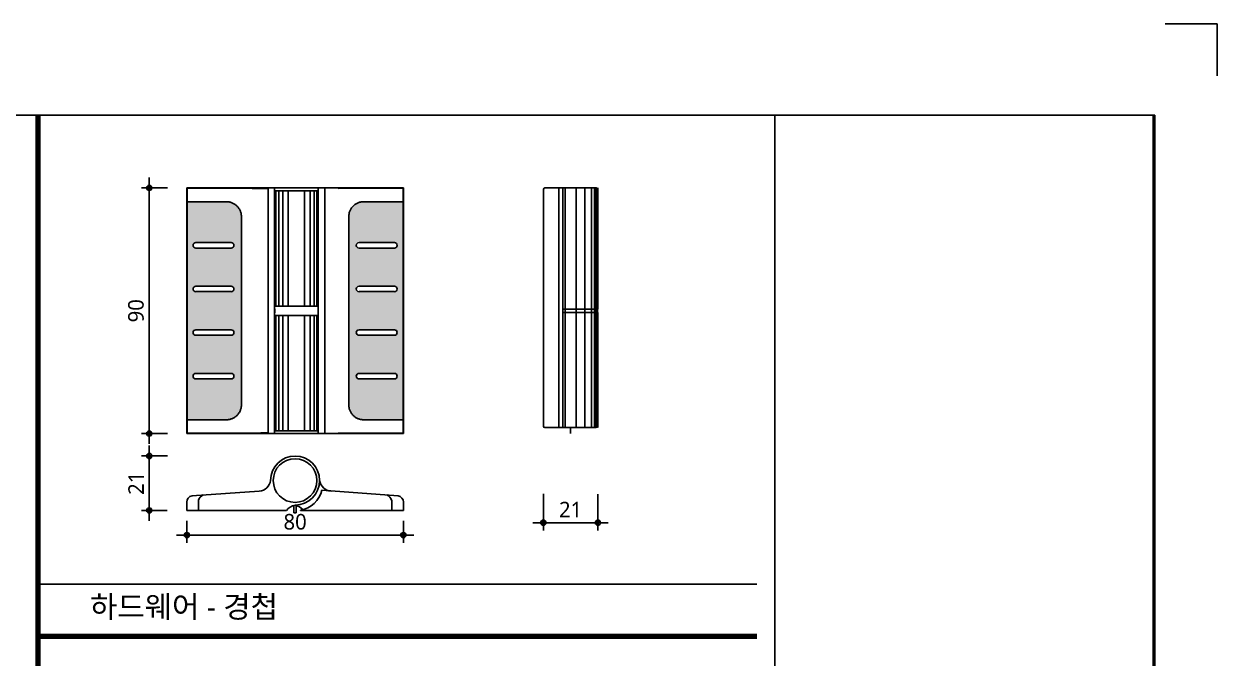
# Model space of a CAD drawing. Extents: x -256 to 8104, y -176 to 5714.
# Drawn here: x 5805 to 8104, y 4493 to 5714 of the extents above; entities that cross this region are included whole.
import ezdxf
from ezdxf.enums import TextEntityAlignment as Align

# ---------------------------------------------------------------- set-up
doc = ezdxf.new("R2010")
doc.units = 0
doc.header["$LTSCALE"] = 30
doc.layers.get('0').update_dxf_attribs({"linetype": 'CONTINUOUS'})
doc.layers.get('DEFPOINTS').update_dxf_attribs({"linetype": 'CONTINUOUS'})
for name, color, linetype in [('curior-0Line', 252, 'CONTINUOUS'), ('DIM', 7, 'CONTINUOUS'), ('TIT', 3, 'CONTINUOUS'), ('부자재', 4, 'CONTINUOUS'), ('해치', 8, 'CONTINUOUS')]:
    doc.layers.add(name, color=color, linetype=linetype)
doc.styles.add('돋움', font='malgun.ttf')
doc.dimstyles.new('10', dxfattribs={"dimscale": 10, "dimtxt": 3, "dimasz": 1, "dimexe": 1.5, "dimexo": 2, "dimgap": 1, "dimtad": 1, "dimdec": 0, "dimlunit": 6, "dimtxsty": '돋움', "dimblk": 'DIMDOT', "dimcen": -1, "dimdle": 1.5, "dimclrt": 3, "dimazin": 3, "dimtfac": 1, "dimtdec": 0, "dimtix": 1, "dimtmove": 2, "dimatfit": 3, "dimldrblk": 'DIMDOT', "dimarcsym": 0})

# ---------------------------------------------------------------- blocks, each defined once
blk = doc.blocks.new('DIMDOT')
at = {"linetype": 'Continuous'}
blk.add_line((-2, 0), (2, 0), dxfattribs=at)
for radius in [0.5, 0.25]:
    blk.add_circle((0, 0), radius, dxfattribs=at)
blk = doc.blocks.new('*D1001')
at = {"layer": 'DEFPOINTS', "color": 0}
for p in [(170827.6, 3840.7), (170772.6, 3367.6), (170827.6, 3367.6)]:
    blk.add_point(p, dxfattribs=at)
at = {"layer": 'DIM', "color": 0, "lineweight": -2, "ltscale": 10}
for p, q in [((170807.6, 3840.7), (170757.6, 3840.7)), ((170772.6, 3830.7), (170772.6, 3377.6)), ((170807.6, 3367.6), (170757.6, 3367.6))]:
    blk.add_line(p, q, dxfattribs=at)
at = {"layer": 'DIM', "color": 0, "lineweight": -2, "xscale": 10, "yscale": 10, "zscale": 10}
for p, rotation in [((170772.6, 3840.7), 90), ((170772.6, 3367.6), 270)]:
    blk.add_blockref('DIMDOT', p, dxfattribs=dict(at, rotation=rotation))
at = {"layer": 'DIM', "color": 3, "insert": (170747.1, 3604.1), "char_height": 30, "attachment_point": 5, "rotation": 90, "style": '돋움'}
blk.add_mtext('90', dxfattribs=at)
blk = doc.blocks.new('*D1002')
at = {"layer": 'DEFPOINTS', "color": 0}
for p in [(170845.2, 3219.4), (171262.3, 3219.4), (171262.3, 3172)]:
    blk.add_point(p, dxfattribs=at)
at = {"layer": 'DIM', "color": 0, "lineweight": -2, "ltscale": 10}
for p, q in [((170845.2, 3199.4), (170845.2, 3157)), ((171262.3, 3199.4), (171262.3, 3157)), ((170855.2, 3172), (171252.3, 3172))]:
    blk.add_line(p, q, dxfattribs=at)
at = {"layer": 'DIM', "color": 0, "lineweight": -2, "xscale": 10, "yscale": 10, "zscale": 10, "rotation": 180}
blk.add_blockref('DIMDOT', (170845.2, 3172), dxfattribs=at)
at = {"layer": 'DIM', "color": 0, "lineweight": -2, "xscale": 10, "yscale": 10, "zscale": 10}
blk.add_blockref('DIMDOT', (171262.3, 3172), dxfattribs=at)
at = {"layer": 'DIM', "color": 3, "insert": (171053.7, 3197.5), "char_height": 30, "attachment_point": 5, "style": '돋움'}
blk.add_mtext('80', dxfattribs=at)
blk = doc.blocks.new('*D1003')
at = {"layer": 'DEFPOINTS', "color": 0}
for p in [(170772.6, 3324.4), (170827.6, 3324.4), (170826.9, 3219.4)]:
    blk.add_point(p, dxfattribs=at)
at = {"layer": 'DIM', "color": 0, "lineweight": -2, "ltscale": 10}
for p, q in [((170807.6, 3324.4), (170757.6, 3324.4)), ((170772.6, 3229.4), (170772.6, 3314.4)), ((170806.9, 3219.4), (170757.6, 3219.4))]:
    blk.add_line(p, q, dxfattribs=at)
at = {"layer": 'DIM', "color": 0, "lineweight": -2, "xscale": 10, "yscale": 10, "zscale": 10}
for p, rotation in [((170772.6, 3324.4), 90), ((170772.6, 3219.4), 270)]:
    blk.add_blockref('DIMDOT', p, dxfattribs=dict(at, rotation=rotation))
at = {"layer": 'DIM', "color": 3, "insert": (170747.3, 3271.9), "char_height": 30, "attachment_point": 5, "rotation": 90, "style": '돋움'}
blk.add_mtext('21', dxfattribs=at)
blk = doc.blocks.new('*D1004')
at = {"layer": 'DEFPOINTS', "color": 0}
for p in [(171532.1, 3271.5), (171637.1, 3270.8), (171532.1, 3195.9)]:
    blk.add_point(p, dxfattribs=at)
at = {"layer": 'DIM', "color": 0, "lineweight": -2, "ltscale": 10}
for p, q in [((171532.1, 3251.5), (171532.1, 3180.9)), ((171637.1, 3250.8), (171637.1, 3180.9)), ((171627.1, 3195.9), (171542.1, 3195.9))]:
    blk.add_line(p, q, dxfattribs=at)
at = {"layer": 'DIM', "color": 0, "lineweight": -2, "xscale": 10, "yscale": 10, "zscale": 10, "rotation": 180}
blk.add_blockref('DIMDOT', (171532.1, 3195.9), dxfattribs=at)
at = {"layer": 'DIM', "color": 0, "lineweight": -2, "xscale": 10, "yscale": 10, "zscale": 10}
blk.add_blockref('DIMDOT', (171637.1, 3195.9), dxfattribs=at)
at = {"layer": 'DIM', "color": 3, "insert": (171584.6, 3221.2), "char_height": 30, "attachment_point": 5, "style": '돋움'}
blk.add_mtext('21', dxfattribs=at)
blk = doc.blocks.new('EDGE_37', base_point=(164726.3, -1557.6))
at = {"layer": '해치'}
h = blk.add_hatch(dxfattribs=at)
h.set_pattern_fill('DOTS', color=256, scale=2.628474)
h.set_pattern_definition([(0, (167883.4782, 4175.716), (2.086351, 4.172702), [0, -4.172702])])
edge = h.paths.add_edge_path()
edge.add_line((170845.7, 3394.1), (170845.8, 3394.1))
edge.add_spline(control_points=[(170845.8, 3394.1), (170846, 3394.1), (170857.5, 3394.1)], knot_values=[-0.724312, -0.724312, -0.724312, 0.724312, 0.724312, 0.724312], weights=[1, 0.748956, 1], degree=2, periodic=0)
edge.add_line((170857.5, 3394.1), (170921.4, 3394.1))
edge.add_spline(control_points=[(170921.4, 3394.1), (170950.3, 3394.1), (170950.3, 3423)], knot_values=[-1.570796, -1.570796, -1.570796, 0, 0, 0], weights=[1, 0.707107, 1], degree=2, periodic=0)
edge.add_line((170950.3, 3423), (170950.3, 3785.2))
edge.add_spline(control_points=[(170950.3, 3785.2), (170950.3, 3814.1), (170921.4, 3814.1)], knot_values=[0, 0, 0, 1.570796, 1.570796, 1.570796], weights=[1, 0.707107, 1], degree=2, periodic=0)
edge.add_line((170921.4, 3814.1), (170857.5, 3814.1))
edge.add_spline(control_points=[(170857.5, 3814.1), (170846, 3814.1), (170845.8, 3814.1)], knot_values=[-0.724312, -0.724312, -0.724312, 0.724312, 0.724312, 0.724312], weights=[1, 0.748956, 1], degree=2, periodic=0)
edge.add_line((170845.7, 3814.1), (170845.7, 3394.1))
h.paths.add_polyline_path([(170930.6, 3735.4, -0.414214), (170935.9, 3730.1, -0.414214), (170930.6, 3724.9), (170862.3, 3724.9, -0.414214), (170857, 3730.1, -0.414214), (170862.3, 3735.4)], flags=16)
h.paths.add_polyline_path([(170930.6, 3651.4, -0.414214), (170935.9, 3646.1, -0.414214), (170930.6, 3640.9), (170862.3, 3640.9, -0.414214), (170857, 3646.1, -0.414214), (170862.3, 3651.4)], flags=16)
h.paths.add_polyline_path([(170930.6, 3567.4, -0.414214), (170935.9, 3562.1, -0.414214), (170930.6, 3556.9), (170862.3, 3556.9, -0.414214), (170857, 3562.1, -0.414214), (170862.3, 3567.4)], flags=16)
h.paths.add_polyline_path([(170930.6, 3483.4, -0.414214), (170935.9, 3478.1, -0.414214), (170930.6, 3472.9), (170862.3, 3472.9, -0.414214), (170857, 3478.1, -0.414214), (170862.3, 3483.4)], flags=16)
h = blk.add_hatch(dxfattribs=at)
h.set_pattern_fill('DOTS', color=256, scale=2.628474)
h.set_pattern_definition([(0, (167408.861, 4175.716), (2.086351, 4.1727023), [0, -4.1727023])])
edge = h.paths.add_edge_path()
edge.add_spline(control_points=[(171157.1, 3785.2), (171157.1, 3814.1), (171186.1, 3814.1)], knot_values=[0, 0, 0, 1.570796, 1.570796, 1.570796], weights=[1, 0.707107, 1], degree=2, periodic=0)
edge.add_line((171186.1, 3814.1), (171250, 3814.1))
edge.add_spline(control_points=[(171250, 3814.1), (171261.5, 3814.1), (171261.7, 3814.1)], knot_values=[-0.724312, -0.724312, -0.724312, 0.724312, 0.724312, 0.724312], weights=[1, 0.748956, 1], degree=2, periodic=0)
edge.add_line((171261.8, 3814.1), (171261.8, 3394.1))
edge.add_line((171261.8, 3394.1), (171261.7, 3394.1))
edge.add_spline(control_points=[(171261.7, 3394.1), (171261.5, 3394.1), (171250, 3394.1)], knot_values=[-0.724312, -0.724312, -0.724312, 0.724312, 0.724312, 0.724312], weights=[1, 0.748956, 1], degree=2, periodic=0)
edge.add_line((171250, 3394.1), (171186.1, 3394.1))
edge.add_spline(control_points=[(171186.1, 3394.1), (171157.1, 3394.1), (171157.1, 3423)], knot_values=[-1.570796, -1.570796, -1.570796, 0, 0, 0], weights=[1, 0.707107, 1], degree=2, periodic=0)
edge.add_line((171157.1, 3423), (171157.1, 3785.2))
h.paths.add_polyline_path([(171176.9, 3735.4, 0.414214), (171171.6, 3730.1, 0.414214), (171176.9, 3724.9), (171245.2, 3724.9, 0.414214), (171250.5, 3730.1, 0.414214), (171245.2, 3735.4)], flags=16)
h.paths.add_polyline_path([(171176.9, 3651.4, 0.414214), (171171.6, 3646.1, 0.414214), (171176.9, 3640.9), (171245.2, 3640.9, 0.414214), (171250.5, 3646.1, 0.414214), (171245.2, 3651.4)], flags=16)
h.paths.add_polyline_path([(171176.9, 3567.4, 0.414214), (171171.6, 3562.1, 0.414214), (171176.9, 3556.9), (171245.2, 3556.9, 0.414214), (171250.5, 3562.1, 0.414214), (171245.2, 3567.4)], flags=16)
h.paths.add_polyline_path([(171176.9, 3483.4, 0.414214), (171171.6, 3478.1, 0.414214), (171176.9, 3472.9), (171245.2, 3472.9, 0.414214), (171250.5, 3478.1, 0.414214), (171245.2, 3483.4)], flags=16)
at = {"color": 2}
for p, q in [((172730.4, 4156.7), (172830.4, 4156.7)), ((172730.4, 4156.7), (172830.4, 4156.7)), ((172730.4, 4156.7), (172830.4, 4156.7)), ((172830.4, 4156.7), (172830.4, 4056.7)), ((172830.4, 4156.7), (172830.4, 4056.7)), ((172830.4, 4156.7), (172830.4, 4056.7)), ((171584.6, 3379.1), (171584.6, 3367.6))]:
    blk.add_line(p, q, dxfattribs=at)
at = {"color": 8}
blk.add_line((170558.3, 3077.2), (171943.5, 3077.2), dxfattribs=at)
at = {"color": 2}
for points in [[(164725.6, 3980.8), (171977.9, 3980.8), (171977.9, -1557.5), (164725.6, -1557.5)], [(164725.6, 3980.8), (171977.9, 3980.8), (171977.9, -1557.5), (164725.6, -1557.5)], [(164725.6, 3980.8), (172707.5, 3980.8), (172707.5, -1557.5), (164725.6, -1557.5)]]:
    blk.add_lwpolyline(points, close=True, dxfattribs=at)
at = {"color": 8, "const_width": 10}
for points in [[(170558.3, -1557.5), (170558.3, 3980.8)], [(170558.3, 2977.2), (171943.5, 2977.2)]]:
    blk.add_lwpolyline(points, dxfattribs=at)
at = {"layer": 'curior-0Line'}
blk.add_line((171977.9, 3980.8), (171977.9, -1556.7), dxfattribs=at)
blk.add_lwpolyline([(172710.4, 3980.8), (171977.9, 3980.8), (171977.9, -1557.5), (172710.4, -1557.5)], close=True, dxfattribs=at)
at = {"layer": '부자재'}
for p, q in [((170845.2, 3840.7), (170926.6, 3840.7)), ((170845.2, 3367.6), (170845.2, 3840.7)), ((170845.2, 3840.7), (170845.8, 3840.1)), ((170845.8, 3840.1), (170845.8, 3814.1)), ((170926.8, 3840.6), (170926.6, 3840.7)), ((171014.3, 3840.6), (170926.8, 3840.6)), ((171014.3, 3840.6), (171014.3, 3367.7)), ((171014.3, 3840.6), (171014.4, 3840.6)), ((171093.2, 3840.6), (171180.7, 3840.6)), ((171098.4, 3840.6), (171098.4, 3367.7)), ((171180.7, 3840.6), (171180.9, 3840.7)), ((171262.3, 3840.7), (171180.9, 3840.7)), ((171262.3, 3840.7), (171261.7, 3840.1)), ((171261.7, 3840.1), (171261.7, 3814.1)), ((171262.3, 3367.6), (171262.3, 3840.7)), ((171535.1, 3840.7), (171634.1, 3840.7)), ((171562.1, 3840.7), (171562.1, 3379.1)), ((171569.6, 3840.7), (171569.6, 3379.1)), ((170857.5, 3839.9), (170971.1, 3839.7)), ((171001.7, 3368.8), (171001.7, 3839.5)), ((171111, 3368.8), (171111, 3839.5)), ((171250, 3839.9), (171136.4, 3839.7)), ((171532.1, 3837.7), (171532.1, 3382.1)), ((171637.1, 3837.7), (171637.1, 3607)), ((170845.7, 3394.1), (170845.7, 3814.1)), ((170845.7, 3814.1), (170845.8, 3814.1)), ((170857.5, 3814.1), (170921.4, 3814.1)), ((171250, 3814.1), (171186.1, 3814.1)), ((171261.8, 3814.1), (171261.7, 3814.1)), ((171261.8, 3394.1), (171261.8, 3814.1)), ((170950.3, 3785.2), (170950.3, 3423)), ((171157.1, 3785.2), (171157.1, 3423)), ((171014.5, 3607.7), (171014.5, 3600.4)), ((171569.6, 3607), (171637.1, 3607)), ((171569.6, 3601), (171637.1, 3601)), ((171636.2, 3607), (171636.2, 3601)), ((171637.1, 3601), (171637.1, 3382.1)), ((170845.8, 3394.1), (170845.7, 3394.1)), ((170845.8, 3394.1), (170845.8, 3368.1)), ((170921.4, 3394.1), (170857.5, 3394.1)), ((171186.1, 3394.1), (171250, 3394.1)), ((171261.7, 3394.1), (171261.8, 3394.1)), ((171261.7, 3394.1), (171261.7, 3368.1)), ((170845.8, 3368.1), (170845.2, 3367.6)), ((170926.6, 3367.6), (170845.2, 3367.6)), ((170857.5, 3368.4), (170971.1, 3368.6)), ((170926.8, 3367.7), (170926.6, 3367.6)), ((170926.8, 3367.7), (171014.3, 3367.7)), ((171180.7, 3367.7), (171093.2, 3367.7)), ((171250, 3368.4), (171136.4, 3368.6)), ((171180.7, 3367.7), (171180.9, 3367.6)), ((171180.9, 3367.6), (171262.3, 3367.6)), ((171261.7, 3368.1), (171262.3, 3367.6)), ((171535.1, 3379.1), (171634.1, 3379.1)), ((170984.6, 3256.9), (170855, 3247.8)), ((171105.3, 3258.4), (171252.3, 3247.9)), ((170845.2, 3235.9), (170845.2, 3219.4)), ((171037, 3219.4), (170845.2, 3219.4)), ((170867.7, 3239), (170867.7, 3219.4)), ((171051.5, 3229.3), (171051.5, 3214.9)), ((171056, 3229.3), (171056, 3214.9)), ((171064.4, 3220.2), (171064.4, 3219.4)), ((171064.4, 3219.4), (171262.3, 3219.4)), ((171239.8, 3239), (171239.8, 3219.4)), ((171262.3, 3235.9), (171262.3, 3219.4)), ((171056, 3214.9), (171051.5, 3214.9))]:
    blk.add_line(p, q, dxfattribs=at)
blk.add_circle((171053.7, 3277.1), 42.1, dxfattribs=at)
for centre, radius, start, end in [((171535.1, 3837.7), 3, 90, 180), ((171634.1, 3837.7), 3, 0, 90), ((171535.1, 3382.1), 3, 180, 270), ((171634.1, 3382.1), 3, 270, 0), ((171053.7, 3277.1), 47.2, 270, 180), ((170983.4, 3280.2), 23.3, 272.9231, 352.4724), ((171124.1, 3280.2), 23.3, 187.5276, 267.0769), ((170857.8, 3235.6), 12.6, 101.7765, 181.6712), ((170883.1, 3234.8), 15.9, 113.4077, 164.5497), ((171055.4, 3270.8), 51.5, 280.084, 345.9792), ((171224.4, 3234.8), 15.9, 15.4503, 67.3004), ((171249.7, 3235.6), 12.6, 358.3288, 78.2235), ((171060.2, 3200.9), 29.6, 102.5267, 141.5475), ((171047.3, 3200.9), 29.6, 43.1003, 77.4733)]:
    blk.add_arc(centre, radius, start, end, dxfattribs=at)
for points, weights in [([(170857.5, 3839.9), (170846, 3839.9), (170845.8, 3840.1)], [1, 0.748955720789, 1]), ([(171014.3, 3840.6), (171014.3, 3840.6), (171014.3, 3840.6)], [1, 0.999924701899, 1]), ([(171250, 3839.9), (171261.5, 3839.9), (171261.7, 3840.1)], [1, 0.748955720789, 1]), ([(171001.7, 3839.5), (170988.2, 3839.7), (170971.1, 3839.7)], [1, 0.964784765128, 1]), ([(170845.8, 3814.1), (170846, 3814.1), (170857.5, 3814.1)], [1, 0.748955720789, 1]), ([(170950.3, 3785.2), (170950.3, 3814.1), (170921.4, 3814.1)], [1, 0.707106781187, 1]), ([(171157.1, 3785.2), (171157.1, 3814.1), (171186.1, 3814.1)], [1, 0.707106781187, 1]), ([(171261.7, 3814.1), (171261.5, 3814.1), (171250, 3814.1)], [1, 0.748955720789, 1]), ([(171014.3, 3600.4), (171014.3, 3600.4), (171014.3, 3600.4)], [1, 0.999862102782, 1]), ([(170921.4, 3394.1), (170950.3, 3394.1), (170950.3, 3423)], [1, 0.707106781187, 1]), ([(171186.1, 3394.1), (171157.1, 3394.1), (171157.1, 3423)], [1, 0.707106781187, 1]), ([(170857.5, 3394.1), (170846, 3394.1), (170845.8, 3394.1)], [1, 0.748955720789, 1]), ([(171250, 3394.1), (171261.5, 3394.1), (171261.7, 3394.1)], [1, 0.748955720789, 1]), ([(170845.8, 3368.1), (170846, 3368.3), (170857.5, 3368.4)], [1, 0.748955720789, 1]), ([(170971.1, 3368.6), (170988.2, 3368.6), (171001.7, 3368.8)], [1, 0.964784765128, 1]), ([(171014.4, 3367.5), (171014.3, 3367.5), (171014.3, 3367.5)], [1, 0.999734260157, 1]), ([(171261.7, 3368.1), (171261.5, 3368.3), (171250, 3368.4)], [1, 0.748955720789, 1])]:
    blk.add_rational_spline(points, weights, degree=2, dxfattribs=at)
for points, weights, knots in [([(171093.2, 3840.6), (171093.2, 3840.6), (171053.7, 3840.6), (171014.3, 3840.6), (171014.3, 3840.6)], [1, 0.707106781186, 1, 0.707106781186, 1], [-1.570796, -1.570796, -1.570796, 0, 0, 1.570796, 1.570796, 1.570796]), ([(171014.3, 3835.3), (171026.9, 3835.3), (171053.7, 3835.3), (171098.4, 3835.3), (171098.4, 3835.3)], [0.872453400774, 0.800943102543, 1, 0.707106781186, 1], [-1.067549, -1.067549, -1.067549, 0, 0, 1.570796, 1.570796, 1.570796]), ([(171098.4, 3613), (171098.4, 3613), (171058.4, 3613), (171028.5, 3613), (171014.3, 3613)], [1, 0.742797744768, 1, 0.794611058848, 0.917248923756], [-1.467114, -1.467114, -1.467114, 0, 0, 1.171564, 1.171564, 1.171564]), ([(171014.3, 3595.1), (171025.5, 3595.1), (171049.1, 3595.1), (171089.2, 3595.1), (171097.5, 3595.1)], [0.884455168565, 0.830422605945, 1, 0.742797744768, 1], [-0.967291, -0.967291, -0.967291, 0, 0, 1.467114, 1.467114, 1.467114]), ([(171098.4, 3372.7), (171098.4, 3372.7), (171053.7, 3372.7), (171026.9, 3372.7), (171014.3, 3372.7)], [1, 0.707106781186, 1, 0.800943102543, 0.872453400774], [-1.570796, -1.570796, -1.570796, 0, 0, 1.067549, 1.067549, 1.067549]), ([(171014.3, 3367.5), (171014.3, 3367.5), (171053.7, 3367.5), (171093.2, 3367.5), (171093.2, 3367.5)], [1, 0.707106781186, 1, 0.707106781186, 1], [-1.570796, -1.570796, -1.570796, 0, 0, 1.570796, 1.570796, 1.570796])]:
    blk.add_rational_spline(points, weights, degree=2, knots=knots, dxfattribs=at)
blk.add_open_spline([(171014.5, 3607.7), (171014.5, 3607.7), (171014.5, 3607.7), (171014.4, 3607.7), (171014.4, 3607.7), (171014.3, 3607.7)], degree=3, knots=[-0.00189331, -0.00189331, -0.00189331, -0.00189331, 0, 0, 0.05421316, 0.05421316, 0.05421316, 0.05421316], dxfattribs=at)
at = {"layer": '해치'}
for p, q in [((171574.2, 3379.1), (171574.2, 3840.7)), ((171595.2, 3379.1), (171595.2, 3840.7)), ((171612.2, 3379.1), (171612.2, 3840.7)), ((171624.8, 3379.1), (171624.8, 3840.7)), ((171630.4, 3379.1), (171630.4, 3840.7)), ((171633.3, 3379.1), (171633.3, 3840.7)), ((171635.2, 3379.1), (171635.2, 3840.7)), ((171636.3, 3379.1), (171636.3, 3840.7)), ((171636.7, 3607), (171636.7, 3840.7)), ((171637, 3607), (171637, 3840.7)), ((171016.9, 3835.3), (171016.9, 3613)), ((171022.2, 3835.3), (171022.2, 3613)), ((171030.1, 3835.3), (171030.1, 3613)), ((171040.6, 3835.3), (171040.6, 3613)), ((171072.1, 3835.3), (171072.1, 3613)), ((171082.7, 3835.3), (171082.7, 3613)), ((171090.5, 3835.3), (171090.5, 3613)), ((171095.8, 3835.3), (171095.8, 3613)), ((170930.6, 3735.4), (170862.3, 3735.4)), ((171176.9, 3735.4), (171245.2, 3735.4)), ((170930.6, 3724.9), (170862.3, 3724.9)), ((171176.9, 3724.9), (171245.2, 3724.9)), ((170930.6, 3651.4), (170862.3, 3651.4)), ((170930.6, 3640.9), (170862.3, 3640.9)), ((171176.9, 3651.4), (171245.2, 3651.4)), ((171176.9, 3640.9), (171245.2, 3640.9)), ((171016.9, 3595.1), (171016.9, 3372.7)), ((171022.2, 3595.1), (171022.2, 3372.7)), ((171030.1, 3595.1), (171030.1, 3372.7)), ((171040.6, 3595.1), (171040.6, 3372.7)), ((171072.1, 3595.1), (171072.1, 3372.7)), ((171082.7, 3595.1), (171082.7, 3372.7)), ((171090.5, 3595.1), (171090.5, 3372.7)), ((171095.8, 3595.1), (171095.8, 3372.7)), ((171636.7, 3379.1), (171636.7, 3601)), ((171637, 3379.1), (171637, 3601)), ((170930.6, 3567.4), (170862.3, 3567.4)), ((171176.9, 3567.4), (171245.2, 3567.4)), ((170930.6, 3556.9), (170862.3, 3556.9)), ((171176.9, 3556.9), (171245.2, 3556.9)), ((170930.6, 3483.4), (170862.3, 3483.4)), ((170930.6, 3472.9), (170862.3, 3472.9)), ((171176.9, 3483.4), (171245.2, 3483.4)), ((171176.9, 3472.9), (171245.2, 3472.9))]:
    blk.add_line(p, q, dxfattribs=at)
for centre, start, end in [((170862.3, 3730.1), 90, 180), ((170862.3, 3730.1), 180, 270), ((170930.6, 3730.1), 0, 90), ((170930.6, 3730.1), 270, 0), ((171176.9, 3730.1), 90, 180), ((171176.9, 3730.1), 180, 270), ((171245.2, 3730.1), 0, 90), ((171245.2, 3730.1), 270, 0), ((170862.3, 3646.1), 90, 180), ((170862.3, 3646.1), 180, 270), ((170930.6, 3646.1), 0, 90), ((170930.6, 3646.1), 270, 0), ((171176.9, 3646.1), 90, 180), ((171176.9, 3646.1), 180, 270), ((171245.2, 3646.1), 0, 90), ((171245.2, 3646.1), 270, 0), ((170862.3, 3562.1), 90, 180), ((170930.6, 3562.1), 0, 90), ((171176.9, 3562.1), 90, 180), ((171245.2, 3562.1), 0, 90), ((170862.3, 3562.1), 180, 270), ((170930.6, 3562.1), 270, 0), ((171176.9, 3562.1), 180, 270), ((171245.2, 3562.1), 270, 0), ((170862.3, 3478.1), 90, 180), ((170862.3, 3478.1), 180, 270), ((170930.6, 3478.1), 0, 90), ((170930.6, 3478.1), 270, 0), ((171176.9, 3478.1), 90, 180), ((171176.9, 3478.1), 180, 270), ((171245.2, 3478.1), 0, 90), ((171245.2, 3478.1), 270, 0)]:
    blk.add_arc(centre, 5.26, start, end, dxfattribs=at)
at = {"layer": 'TIT', "style": '돋움'}
blk.add_text('하드웨어 - 경첩', height=42, dxfattribs=at).set_placement((171020.7, 3012.9), align=Align.RIGHT)
at = {"layer": 'DIM', "ltscale": 10}
for base, p1, p2, angle, text, picture, middle in [((170772.6, 3367.6), (170827.6, 3840.7), (170827.6, 3367.6), 90, '90', '*D1001', (170747.1, 3604.1)), ((170772.6, 3324.4), (170826.9, 3219.4), (170827.6, 3324.4), 90, '21', '*D1003', (170747.3, 3271.9)), ((171532.1, 3195.9), (171637.1, 3270.8), (171532.1, 3271.5), 180, '21', '*D1004', (171584.6, 3221.2))]:
    dim = blk.add_linear_dim(base=base, p1=p1, p2=p2, angle=angle, text=text, dimstyle='10', override={"dimtxsty": '돋움'}, dxfattribs=at)
    dim.commit()
    dim.dimension.update_dxf_attribs({"geometry": picture, "text_midpoint": middle})
dim = blk.add_linear_dim(base=(171262.3, 3172), p1=(170845.2, 3219.4), p2=(171262.3, 3219.4), text='80', dimstyle='10', override={"dimtxsty": '돋움'}, dxfattribs=at)
dim.commit()
dim.dimension.update_dxf_attribs({"geometry": '*D1002', "text_midpoint": (171053.7, 3197.5)})

msp = doc.modelspace()

# ---------------------------------------------------------------- block references
msp.add_blockref('EDGE_37', (0, 0))

doc.saveas('drawing.dxf')
